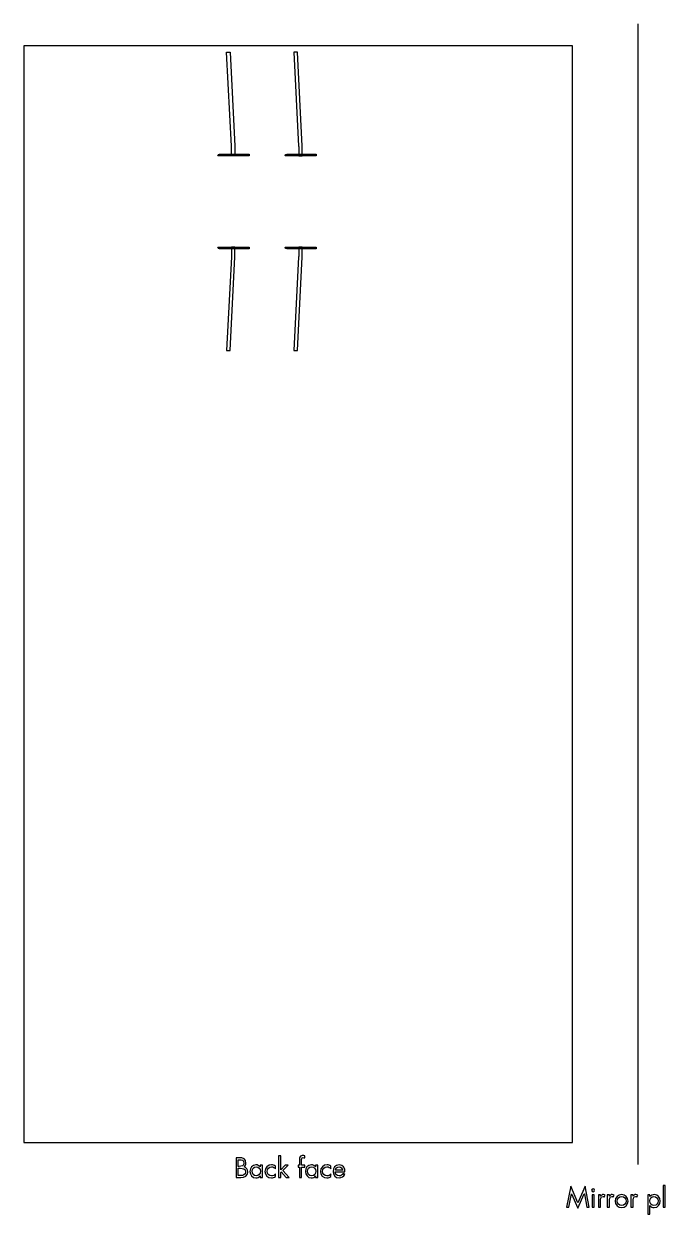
# Model space of a CAD drawing. Extents: x 150 to 6088, y 37 to 2750.
# Drawn here: x 150 to 1611, y 37 to 2750 of the extents above; entities that cross this region are included whole.
import ezdxf

# ---------------------------------------------------------------- set-up
doc = ezdxf.new("R2010")
doc.units = 0
for name, color, linetype in [('00_Layout', 7, 'CONTINUOUS'), ('01_Pocket_1.5_mm', 7, 'CONTINUOUS'), ('01_Pocket_6_mm', 7, 'CONTINUOUS')]:
    doc.layers.add(name, color=color, linetype=linetype)

msp = doc.modelspace()

# ---------------------------------------------------------------- linework, layer by layer
at = {"layer": '00_Layout', "color": 7}
for p, q in [((1549.996627, 149.999639), (1549.996627, 2749.993976)), ((1400.005032, 2699.994077), (149.99967, 2699.994077)), ((149.99967, 2699.994077), (149.99967, 199.999218)), ((1400.005032, 199.999218), (1400.005032, 2699.994077)), ((149.99967, 199.999218), (1400.005032, 199.999218)), ((641.064047, 165.549961), (633.627499, 165.549961)), ((633.627499, 165.549961), (633.627499, 120.330916)), ((735.400315, 169.808156), (730.60253, 169.808156)), ((730.60253, 169.808156), (730.60253, 120.330916)), ((735.400315, 138.082831), (735.400315, 169.808156)), ((789.855045, 165.130333), (789.855045, 169.988072)), ((638.665181, 160.872138), (640.64426, 160.872138)), ((638.665181, 145.639315), (638.665181, 160.872138)), ((640.584279, 145.639315), (638.665181, 145.639315)), ((638.665181, 141.321324), (643.043153, 141.321324)), ((638.665181, 125.008739), (638.665181, 141.321324)), ((679.38632, 144.859589), (679.38632, 144.859589)), ((688.622057, 144.499757), (688.502096, 144.499757)), ((693.419816, 148.517975), (688.622057, 148.517975)), ((688.622057, 148.517975), (688.622057, 144.499757)), ((693.419816, 120.330916), (693.419816, 148.517975)), ((723.106028, 140.121706), (723.225963, 140.121706)), ((723.225963, 140.121706), (723.225963, 146.478836)), ((745.65557, 148.517975), (735.400315, 138.082831)), ((740.018184, 136.52338), (752.072575, 148.517975)), ((754.351532, 120.330916), (740.018184, 136.52338)), ((752.072575, 148.517975), (745.65557, 148.517975)), ((777.92059, 148.517975), (775.281801, 148.517975)), ((775.281801, 148.517975), (775.281801, 144.079864)), ((775.281801, 144.079864), (777.92059, 144.079864)), ((777.92059, 159.732845), (777.92059, 148.517975)), ((777.92059, 144.079864), (777.92059, 120.330916)), ((782.718349, 148.517975), (782.718349, 158.053538)), ((789.855045, 148.517975), (782.718349, 148.517975)), ((782.718349, 144.079864), (789.855045, 144.079864)), ((782.718349, 120.330916), (782.718349, 144.079864)), ((789.855045, 144.079864), (789.855045, 148.517975)), ((805.62775, 144.859589), (805.62775, 144.859589)), ((814.863461, 144.499757), (814.743525, 144.499757)), ((819.661246, 148.517975), (814.863461, 148.517975)), ((814.863461, 148.517975), (814.863461, 144.499757)), ((819.661246, 120.330916), (819.661246, 148.517975)), ((849.347458, 140.121706), (849.467393, 140.121706)), ((849.467393, 140.121706), (849.467393, 146.478836)), ((876.574796, 137.483022), (859.722621, 137.483022)), ((633.627499, 120.330916), (644.122651, 120.330916)), ((643.702837, 125.008739), (638.665181, 125.008739)), ((688.502096, 124.229278), (688.622057, 124.229278)), ((688.622057, 124.229278), (688.622057, 120.330916)), ((688.622057, 120.330916), (693.419816, 120.330916)), ((723.405879, 128.847041), (723.285944, 128.847041)), ((723.405879, 122.430115), (723.405879, 128.847041)), ((730.60253, 120.330916), (735.400315, 120.330916)), ((735.400315, 131.905617), (736.659729, 133.165031)), ((735.400315, 120.330916), (735.400315, 131.905617)), ((736.659729, 133.165031), (747.994481, 120.330916)), ((747.994481, 120.330916), (754.351532, 120.330916)), ((777.92059, 120.330916), (782.718349, 120.330916)), ((814.743525, 124.229278), (814.863461, 124.229278)), ((814.863461, 124.229278), (814.863461, 120.330916)), ((814.863461, 120.330916), (819.661246, 120.330916)), ((849.647309, 128.847041), (849.527374, 128.847041)), ((849.647309, 122.430115), (849.647309, 128.847041)), ((859.482723, 133.405008), (881.612478, 133.405008)), ((881.372581, 127.467771), (877.294461, 129.806682)), ((1395.900824, 100.395663), (1386.725094, 52.597729)), ((1391.882685, 52.597729), (1397.699987, 83.183761)), ((1412.333212, 62.433329), (1395.900824, 100.395663)), ((1397.699987, 83.183761), (1397.819948, 83.183761)), ((1397.819948, 83.183761), (1412.333212, 50.738771)), ((1428.825555, 100.395663), (1412.333212, 62.433329)), ((1412.333212, 50.738771), (1426.906457, 83.183761)), ((1426.906457, 83.183761), (1427.026393, 83.183761)), ((1427.026393, 83.183761), (1432.843694, 52.597729)), ((1438.001312, 52.597729), (1428.825555, 100.395663)), ((1447.057106, 94.818259), (1447.057106, 94.818259)), ((1611.200757, 102.07497), (1606.402999, 102.07497)), ((1606.402999, 102.07497), (1606.402999, 52.597729)), ((1611.200757, 52.597729), (1611.200757, 102.07497)), ((1449.455973, 80.784789), (1444.658214, 80.784789)), ((1444.658214, 80.784789), (1444.658214, 52.597729)), ((1449.455973, 52.597729), (1449.455973, 80.784789)), ((1464.029164, 80.784789), (1459.231406, 80.784789)), ((1459.231406, 80.784789), (1459.231406, 52.597729)), ((1464.029164, 77.726212), (1464.029164, 80.784789)), ((1464.149126, 77.726212), (1464.029164, 77.726212)), ((1464.029164, 52.597729), (1464.029164, 66.691259)), ((1472.425275, 75.866989), (1474.704232, 80.24504)), ((1484.119806, 80.784789), (1479.322021, 80.784789)), ((1479.322021, 80.784789), (1479.322021, 52.597729)), ((1484.119806, 77.726212), (1484.119806, 80.784789)), ((1484.239742, 77.726212), (1484.119806, 77.726212)), ((1484.119806, 52.597729), (1484.119806, 66.691259)), ((1492.515917, 75.866989), (1494.794848, 80.24504)), ((1511.946848, 77.126403), (1511.946848, 77.126403)), ((1537.914799, 80.784789), (1533.117041, 80.784789)), ((1533.117041, 80.784789), (1533.117041, 52.597729)), ((1537.914799, 77.726212), (1537.914799, 80.784789)), ((1538.034761, 77.726212), (1537.914799, 77.726212)), ((1537.914799, 52.597729), (1537.914799, 66.691259)), ((1546.31091, 75.866989), (1548.589867, 80.24504)), ((1576.476916, 80.784789), (1571.679131, 80.784789)), ((1571.679131, 80.784789), (1571.679131, 36.765097)), ((1576.476916, 76.766571), (1576.476916, 80.784789)), ((1576.596851, 76.766571), (1576.476916, 76.766571)), ((1576.476916, 36.765097), (1576.476916, 56.555888)), ((1576.476916, 56.555888), (1576.596851, 56.555888)), ((1585.412775, 77.126403), (1585.412775, 77.126403)), ((1386.725094, 52.597729), (1391.882685, 52.597729)), ((1432.843694, 52.597729), (1438.001312, 52.597729)), ((1444.658214, 52.597729), (1449.455973, 52.597729)), ((1459.231406, 52.597729), (1464.029164, 52.597729)), ((1479.322021, 52.597729), (1484.119806, 52.597729)), ((1511.946848, 51.818269), (1511.946848, 51.818269)), ((1533.117041, 52.597729), (1537.914799, 52.597729)), ((1571.679131, 36.765097), (1576.476916, 36.765097)), ((1606.402999, 52.597729), (1611.200757, 52.597729))]:
    msp.add_line(p, q, dxfattribs=at)
for points in [[(656.177041, 153.315654), (656.177041, 162.551445), (649.280242, 165.549961), (641.064047, 165.549961)], [(779.180004, 167.049352), (777.92059, 165.010212), (777.92059, 162.071756), (777.92059, 159.732845)], [(786.436636, 170.587617), (783.557976, 170.587617), (780.73927, 169.568179), (779.180004, 167.049352)], [(782.718349, 158.053538), (782.718349, 163.031133), (782.718349, 165.789938), (786.616552, 165.789938)], [(789.855045, 169.988072), (788.715567, 170.347905), (787.576115, 170.587617), (786.436636, 170.587617)], [(786.616552, 165.789938), (787.815985, 165.789938), (788.775548, 165.490165), (789.855045, 165.130333)], [(651.139385, 153.315654), (651.139385, 146.29892), (646.281646, 145.639315), (640.584279, 145.639315)], [(640.64426, 160.872138), (646.821395, 160.872138), (651.139385, 160.152473), (651.139385, 153.315654)], [(643.043153, 141.321324), (648.560576, 141.321324), (655.27746, 140.301622), (655.27746, 133.284887)], [(651.739115, 144.499757), (654.797692, 146.538896), (656.177041, 149.657533), (656.177041, 153.315654)], [(660.315142, 132.925055), (660.315142, 138.322543), (657.136603, 143.180283), (651.739115, 144.499757)], [(678.846571, 149.297701), (670.390506, 149.297701), (665.292869, 142.400822), (665.292869, 134.364385)], [(670.21059, 134.724218), (670.21059, 140.00185), (673.808915, 144.859589), (679.38632, 144.859589)], [(688.502096, 144.499757), (686.163184, 147.498273), (682.684794, 149.297701), (678.846571, 149.297701)], [(679.38632, 144.859589), (685.323583, 144.859589), (688.861928, 140.301622), (688.861928, 134.664422)], [(714.530001, 149.297701), (706.253852, 149.297701), (699.476988, 142.82045), (699.476988, 134.424445)], [(704.394709, 134.424445), (704.394709, 140.06191), (708.532783, 144.859589), (714.350085, 144.859589)], [(714.350085, 144.859589), (718.128327, 144.859589), (720.887052, 142.940571), (723.106028, 140.121706)], [(723.225963, 146.478836), (720.707135, 148.277999), (717.588578, 149.297701), (714.530001, 149.297701)], [(805.088001, 149.297701), (796.631909, 149.297701), (791.534273, 142.400822), (791.534273, 134.364385)], [(796.451993, 134.724218), (796.451993, 140.00185), (800.050319, 144.859589), (805.62775, 144.859589)], [(814.743525, 144.499757), (812.404614, 147.498273), (808.926224, 149.297701), (805.088001, 149.297701)], [(805.62775, 144.859589), (811.564987, 144.859589), (815.103358, 140.301622), (815.103358, 134.664422)], [(840.771431, 149.297701), (832.495256, 149.297701), (825.718418, 142.82045), (825.718418, 134.424445)], [(830.636138, 134.424445), (830.636138, 140.06191), (834.774213, 144.859589), (840.591515, 144.859589)], [(840.591515, 144.859589), (844.369756, 144.859589), (847.128481, 142.940571), (849.347458, 140.121706)], [(849.467393, 146.478836), (846.948565, 148.277999), (843.830008, 149.297701), (840.771431, 149.297701)], [(868.238667, 149.297701), (859.422769, 149.297701), (854.565003, 142.400822), (854.565003, 134.064613)], [(859.722621, 137.483022), (860.32235, 141.561036), (864.160573, 144.859589), (868.298647, 144.859589)], [(881.612478, 133.405008), (882.092246, 141.801013), (877.294461, 149.297701), (868.238667, 149.297701)], [(868.298647, 144.859589), (872.496703, 144.859589), (875.915112, 141.561036), (876.574796, 137.483022)], [(655.27746, 133.284887), (655.27746, 126.388273), (649.340222, 125.008739), (643.702837, 125.008739)], [(644.122651, 120.330916), (653.058483, 120.330916), (660.315142, 123.929241), (660.315142, 132.925055)], [(665.292869, 134.364385), (665.292869, 126.56819), (670.510441, 119.551455), (678.786617, 119.551455)], [(679.446301, 123.989301), (673.449083, 123.989301), (670.21059, 129.206873), (670.21059, 134.724218)], [(678.786617, 119.551455), (682.744775, 119.551455), (686.043249, 121.110641), (688.502096, 124.229278)], [(688.861928, 134.664422), (688.861928, 128.966897), (685.623435, 123.989301), (679.446301, 123.989301)], [(699.476988, 134.424445), (699.476988, 125.90832), (705.953974, 119.551455), (714.47002, 119.551455)], [(714.110188, 123.989301), (708.232931, 123.989301), (704.394709, 128.847041), (704.394709, 134.424445)], [(723.285944, 128.847041), (720.947032, 125.788464), (718.128327, 123.989301), (714.110188, 123.989301)], [(714.47002, 119.551455), (717.828475, 119.551455), (720.647181, 120.570892), (723.405879, 122.430115)], [(791.534273, 134.364385), (791.534273, 126.56819), (796.751871, 119.551455), (805.02802, 119.551455)], [(805.687704, 123.989301), (799.690486, 123.989301), (796.451993, 129.206873), (796.451993, 134.724218)], [(805.02802, 119.551455), (808.986178, 119.551455), (812.284652, 121.110641), (814.743525, 124.229278)], [(815.103358, 134.664422), (815.103358, 128.966897), (811.864838, 123.989301), (805.687704, 123.989301)], [(825.718418, 134.424445), (825.718418, 125.90832), (832.195404, 119.551455), (840.71145, 119.551455)], [(840.351617, 123.989301), (834.474361, 123.989301), (830.636138, 128.847041), (830.636138, 134.424445)], [(849.527374, 128.847041), (847.188462, 125.788464), (844.369756, 123.989301), (840.351617, 123.989301)], [(840.71145, 119.551455), (844.069905, 119.551455), (846.888584, 120.570892), (849.647309, 122.430115)], [(854.565003, 134.064613), (854.565003, 125.96838), (859.962518, 119.551455), (868.358602, 119.551455)], [(868.718461, 123.989301), (863.260992, 123.989301), (859.542704, 128.187436), (859.482723, 133.405008)], [(868.358602, 119.551455), (874.115949, 119.551455), (878.673837, 122.430115), (881.372581, 127.467771)], [(877.294461, 129.806682), (875.435344, 126.448069), (872.796554, 123.989301), (868.718461, 123.989301)], [(1447.057106, 94.818259), (1445.197963, 94.818259), (1443.638671, 93.259072), (1443.638671, 91.399849)], [(1443.638671, 91.399849), (1443.638671, 89.480831), (1445.197963, 87.98144), (1447.057106, 87.98144)], [(1450.475516, 91.399849), (1450.475516, 93.259072), (1448.916224, 94.818259), (1447.057106, 94.818259)], [(1447.057106, 87.98144), (1448.916224, 87.98144), (1450.475516, 89.480831), (1450.475516, 91.399849)], [(1470.386215, 81.564514), (1467.267657, 81.564514), (1465.828327, 79.945003), (1464.149126, 77.726212)], [(1474.704232, 80.24504), (1473.324856, 81.024766), (1472.005461, 81.564514), (1470.386215, 81.564514)], [(1490.476857, 81.564514), (1487.358299, 81.564514), (1485.918969, 79.945003), (1484.239742, 77.726212)], [(1494.794848, 80.24504), (1493.415498, 81.024766), (1492.096103, 81.564514), (1490.476857, 81.564514)], [(1511.946848, 81.564514), (1503.670673, 81.564514), (1497.133706, 74.907348), (1497.133706, 66.631199)], [(1526.759964, 66.631199), (1526.759964, 74.907348), (1520.222997, 81.564514), (1511.946848, 81.564514)], [(1544.27185, 81.564514), (1541.153319, 81.564514), (1539.713988, 79.945003), (1538.034761, 77.726212)], [(1548.589867, 80.24504), (1547.210491, 81.024766), (1545.891123, 81.564514), (1544.27185, 81.564514)], [(1586.312357, 81.564514), (1582.414153, 81.564514), (1578.935763, 79.885208), (1576.596851, 76.766571)], [(1599.806077, 66.631199), (1599.806077, 74.427659), (1594.588505, 81.564514), (1586.312357, 81.564514)], [(1464.029164, 66.691259), (1464.029164, 70.349645), (1464.269062, 77.126403), (1469.546614, 77.126403)], [(1469.546614, 77.126403), (1470.806028, 77.126403), (1471.465713, 76.526594), (1472.425275, 75.866989)], [(1484.119806, 66.691259), (1484.119806, 70.349645), (1484.359704, 77.126403), (1489.63723, 77.126403)], [(1489.63723, 77.126403), (1490.89667, 77.126403), (1491.556355, 76.526594), (1492.515917, 75.866989)], [(1497.133706, 66.631199), (1497.133706, 58.35505), (1503.730654, 51.818269), (1511.946848, 51.818269)], [(1501.931491, 66.691259), (1501.931491, 72.38852), (1506.009585, 77.126403), (1511.946848, 77.126403)], [(1511.946848, 56.256115), (1506.009585, 56.256115), (1501.931491, 60.933938), (1501.931491, 66.691259)], [(1511.946848, 77.126403), (1517.884085, 77.126403), (1521.962179, 72.38852), (1521.962179, 66.691259)], [(1521.962179, 66.691259), (1521.962179, 60.933938), (1517.884085, 56.256115), (1511.946848, 56.256115)], [(1511.946848, 51.818269), (1520.163016, 51.818269), (1526.759964, 58.35505), (1526.759964, 66.631199)], [(1537.914799, 66.691259), (1537.914799, 70.349645), (1538.154696, 77.126403), (1543.432249, 77.126403)], [(1543.432249, 77.126403), (1544.691663, 77.126403), (1545.351374, 76.526594), (1546.31091, 75.866989)], [(1576.237019, 66.991031), (1576.237019, 72.268664), (1579.835344, 77.126403), (1585.412775, 77.126403)], [(1585.47273, 56.256115), (1579.475512, 56.256115), (1576.237019, 61.473687), (1576.237019, 66.991031)], [(1576.596851, 56.555888), (1578.875782, 53.497311), (1582.414153, 51.818269), (1586.252376, 51.818269)], [(1585.412775, 77.126403), (1591.350012, 77.126403), (1594.888357, 72.568436), (1594.888357, 66.931236)], [(1594.888357, 66.931236), (1594.888357, 61.233711), (1591.649864, 56.256115), (1585.47273, 56.256115)], [(1586.252376, 51.818269), (1594.708441, 51.818269), (1599.806077, 58.595027), (1599.806077, 66.631199)]]:
    msp.add_open_spline(points, degree=3, dxfattribs=at)
at = {"layer": '01_Pocket_1.5_mm', "color": 1}
for p, q in [((592.011621, 2448.994997), (592.008711, 2449.094454)), ((622.994262, 2448.994997), (592.011621, 2448.994997)), ((596.006292, 2453.093966), (596.006292, 2453.093384)), ((596.006292, 2453.093384), (622.994262, 2453.093384)), ((622.994262, 2453.093384), (631.01112, 2453.093384)), ((631.01112, 2448.994997), (622.994262, 2448.994997)), ((631.01112, 2453.093384), (663.20555, 2453.093384)), ((663.20555, 2448.994997), (631.01112, 2448.994997)), ((663.20555, 2453.093384), (663.20555, 2448.994997)), ((745.205276, 2448.994415), (745.205514, 2449.093872)), ((776.206438, 2448.994997), (745.205276, 2448.994415)), ((749.205529, 2453.093384), (776.2062, 2453.093384)), ((776.2062, 2453.093384), (784.204537, 2453.093384)), ((784.204775, 2448.994997), (776.206438, 2448.994997)), ((784.204537, 2453.093384), (816.404258, 2453.093384)), ((816.404258, 2448.994997), (784.204775, 2448.994997)), ((816.404258, 2453.093384), (816.404258, 2448.994997)), ((592.008711, 2240.895181), (592.011621, 2240.995907)), ((592.011621, 2240.995907), (622.994262, 2240.995907)), ((622.994262, 2236.894875), (596.006292, 2236.894928)), ((622.994262, 2240.995907), (631.01112, 2240.995907)), ((631.01112, 2236.894875), (622.994262, 2236.894875)), ((631.01112, 2240.995907), (663.20555, 2240.995907)), ((663.20555, 2236.894875), (631.01112, 2236.894875)), ((663.20555, 2240.995907), (663.20555, 2236.894875)), ((745.205038, 2240.995907), (776.2062, 2240.995907)), ((745.205038, 2240.895181), (745.205038, 2240.995907)), ((776.205724, 2236.894875), (749.205027, 2236.894928)), ((784.204537, 2236.894875), (776.205724, 2236.894875)), ((776.2062, 2240.995907), (784.204537, 2240.995907)), ((784.204537, 2240.995907), (816.404258, 2240.995907)), ((816.404258, 2236.894875), (784.204537, 2236.894875)), ((816.404258, 2240.995907), (816.404258, 2236.894875))]:
    msp.add_line(p, q, dxfattribs=at)
for points in [[(592.008711, 2449.094454), (592.0058, 2451.303111), (593.796629, 2453.09394), (596.006292, 2453.093966)], [(745.205514, 2449.093872), (745.205514, 2451.302529), (746.996369, 2453.093384), (749.205529, 2453.093384)], [(596.006292, 2236.894928), (593.796629, 2236.895033), (592.0058, 2238.685862), (592.008711, 2240.895181)], [(749.205027, 2236.894928), (746.995893, 2236.895007), (745.205038, 2238.685862), (745.205038, 2240.895181)]]:
    msp.add_open_spline(points, degree=3, dxfattribs=at)
at = {"layer": '01_Pocket_6_mm', "color": 3}
for p, q in [((612.014078, 2684.99488), (620.004477, 2684.99488)), ((622.947299, 2471.015982), (612.014078, 2684.99488)), ((620.004477, 2684.99488), (630.955822, 2471.015903)), ((773.205831, 2684.99488), (765.204849, 2684.99488)), ((765.204849, 2684.99488), (776.15323, 2471.015982)), ((784.153737, 2471.015903), (773.205831, 2684.99488)), ((784.15289, 2471.015903), (784.153737, 2471.015903)), ((622.994262, 2453.093384), (622.999818, 2468.971445)), ((622.994262, 2448.994997), (622.994262, 2453.093384)), ((631.01112, 2448.994997), (622.994262, 2448.994997)), ((631.008474, 2468.971445), (631.01112, 2453.093384)), ((631.01112, 2453.093384), (631.01112, 2448.994997)), ((776.205803, 2468.971445), (776.205803, 2453.093384)), ((776.205803, 2453.093384), (776.205803, 2448.994997)), ((776.205803, 2448.994997), (784.20414, 2448.994997)), ((784.20414, 2453.093384), (784.20414, 2468.971445)), ((784.20414, 2448.994997), (784.20414, 2453.093384)), ((631.011384, 2240.995855), (622.994527, 2240.995855)), ((622.994527, 2240.995855), (622.994527, 2236.894822)), ((622.994527, 2236.894822), (622.999818, 2221.017396)), ((631.008738, 2221.017396), (631.011384, 2236.894822)), ((631.011384, 2236.894822), (631.011384, 2240.995855)), ((784.205251, 2240.995855), (776.206914, 2240.995855)), ((776.206914, 2240.995855), (776.206914, 2236.894822)), ((776.206914, 2236.894822), (776.206914, 2221.017396)), ((784.205251, 2236.894822), (784.205251, 2240.995855)), ((784.205251, 2221.017396), (784.205251, 2236.894822)), ((622.947431, 2218.974208), (612.014342, 2004.995972)), ((620.004741, 2004.995972), (630.956086, 2218.974288)), ((776.154315, 2218.974208), (765.205934, 2004.995972)), ((773.206916, 2004.995972), (784.154822, 2218.974288)), ((784.206071, 2221.017396), (784.205251, 2221.017396)), ((612.014342, 2004.995972), (620.004741, 2004.995972)), ((765.205934, 2004.995972), (773.206916, 2004.995972))]:
    msp.add_line(p, q, dxfattribs=at)
for points in [[(622.999818, 2468.971445), (623.005639, 2469.653539), (622.988177, 2470.335025), (622.947299, 2471.015982)], [(630.955822, 2471.015903), (630.988313, 2470.334919), (631.005775, 2469.653487), (631.008474, 2468.971445)], [(776.15323, 2471.015982), (776.187997, 2470.335025), (776.205433, 2469.653539), (776.205803, 2468.971445)], [(784.20414, 2468.971445), (784.20414, 2469.653487), (784.187207, 2470.334919), (784.15289, 2471.015903)], [(622.999818, 2221.017396), (623.00511, 2220.335963), (622.989235, 2219.654477), (622.947431, 2218.974208)], [(630.956086, 2218.974288), (630.98863, 2219.654583), (631.006093, 2220.336016), (631.008738, 2221.017396)], [(776.206914, 2221.017396), (776.206914, 2220.335963), (776.189187, 2219.654477), (776.154315, 2218.974208)], [(784.154822, 2218.974288), (784.189085, 2219.654583), (784.206495, 2220.336016), (784.206071, 2221.017396)]]:
    msp.add_open_spline(points, degree=3, dxfattribs=at)

doc.saveas('drawing.dxf')
